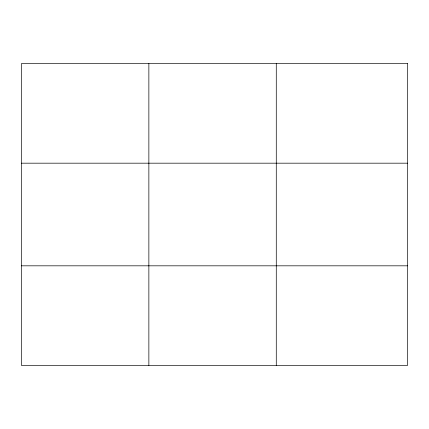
<?xml version="1.0" encoding="UTF-8"?>
<svg xmlns="http://www.w3.org/2000/svg" width="429" height="429" viewBox="0 0 429 429"><rect width="100%" height="100%" fill="white"/><g stroke="black" fill="none" stroke-linecap="round" stroke-linejoin="round"><path stroke-width="0.64" d="M148.863 365.444L148.863 63.556M276.276 365.444L276.276 63.556M21.45 163.181L407.55 163.181M21.45 265.819L407.55 265.819M407.55 63.556L21.45 63.556L21.45 365.444L407.55 365.444L407.55 63.556"/></g></svg>
